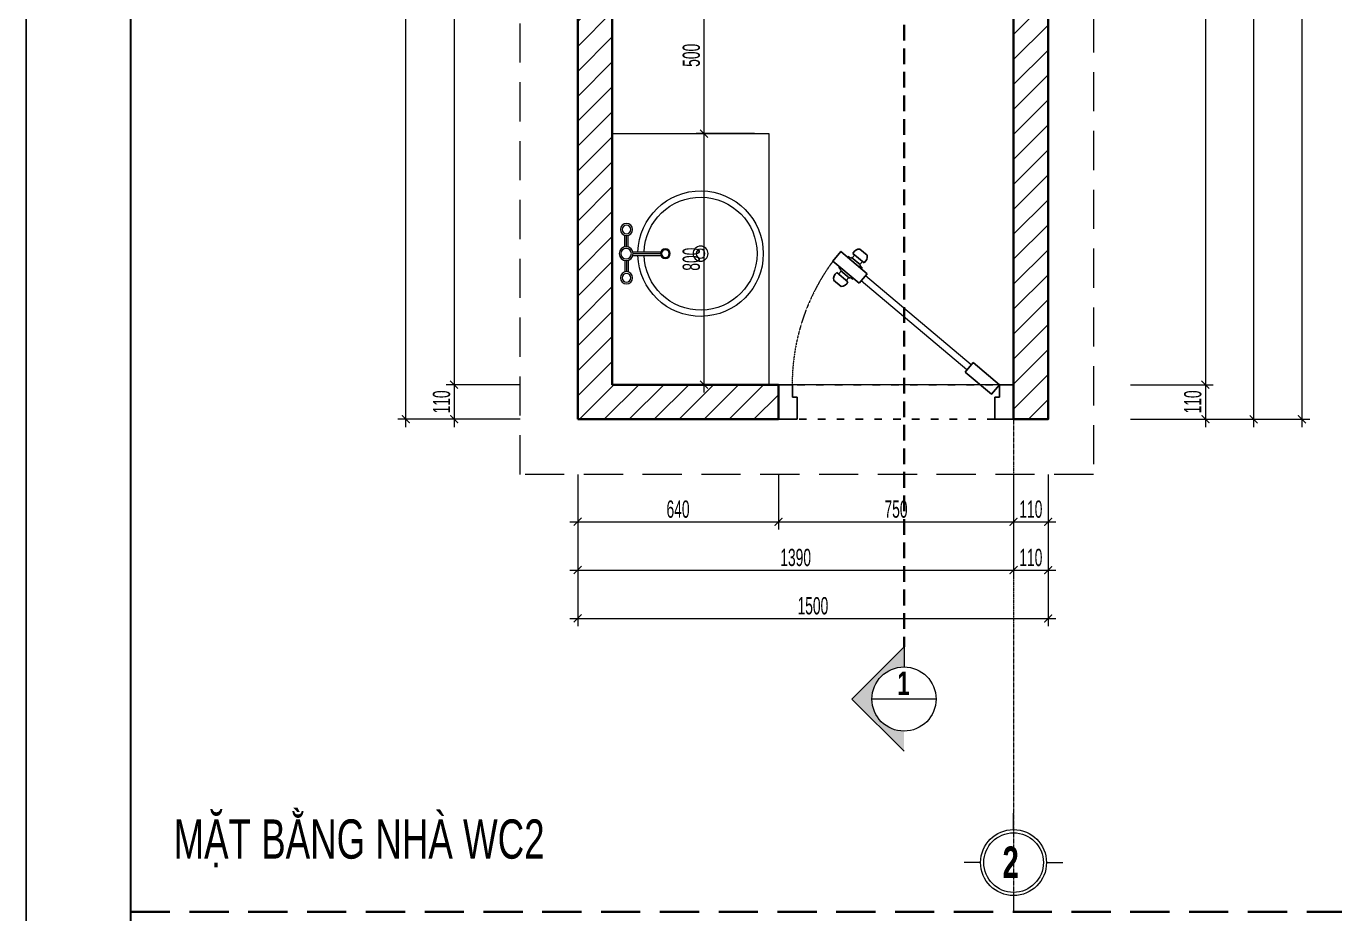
# Model space of a CAD drawing. Header units: millimetres. Extents: x 1336014 to 2939047, y -333549 to -60566.
# Drawn here: x 1385059 to 1389232, y -205008 to -202179 of the extents above; entities that cross this region are included whole.
import ezdxf
from ezdxf.enums import TextEntityAlignment as Align

# ---------------------------------------------------------------- set-up
doc = ezdxf.new("R2010")
doc.units = ezdxf.units.MM
doc.header["$MEASUREMENT"] = 0
for name, pattern in [('$1$HIDDEN', [0.375, 0.25, -0.125]), ('ACAD_ISO03W100', [30, 12, -18]), ('CENTER2', [1.125, 0.75, -0.125, 0.125, -0.125]), ('HIDDEN', [0.375, 0.25, -0.125])]:
    doc.linetypes.add(name, pattern=pattern)
for name, color, linetype, lineweight in [('01.Cut', 255, 'Continuous', 35), ('02.Thay', 145, 'Continuous', 15), ('03.Manh', 251, 'Continuous', 13), ('04.Khuat', 250, 'HIDDEN', 18), ('05.Text', 253, 'Continuous', 18), ('07.noithat', 45, 'Continuous', 9), ('08.Dim', 156, 'Continuous', 15), ('09.Hatch', 250, 'Continuous', 5), ('10.truc', 250, 'CENTER2', 20), ('11.Khung bo', 32, 'Continuous', 50), ('12.Khung', 36, 'Continuous', 25), ('12.Kinh', 158, 'Continuous', 9), ('CCA - TUONG', 7, 'Continuous', 35)]:
    doc.layers.add(name, color=color, linetype=linetype, lineweight=lineweight)
doc.layers.add('NET VUA', color=143, linetype='Continuous')
doc.layers.add('truc1', color=250, linetype='ACAD_ISO03W100')
doc.layers.add('Tpl_Bound', color=1, linetype='Continuous', plot=False)
doc.styles.add('AVANTHB', font='')
doc.styles.add('TT5_Ghi chu 1', font='', dxfattribs={"width": 0.7, "height": 240})
doc.styles.add('TT5_Text Dim', font='hoatbif.shx', dxfattribs={"width": 0.6})
doc.styles.get('AVANTHB').set_extended_font_data('.VnAvantH', bold=True)
doc.styles.get('TT5_Ghi chu 1').set_extended_font_data('.VnBlackH')
doc.dimstyles.new('TT5_Dim 1-25', dxfattribs={"dimscale": 25, "dimtxt": 2.2, "dimasz": 1, "dimexe": 1, "dimexo": 0, "dimgap": 0.5, "dimtad": 1, "dimdec": 0, "dimzin": 0, "dimdsep": 46, "dimtxsty": 'TT5_Text Dim', "dimblk": 'ARCHTICK', "dimcen": 0, "dimdle": 1, "dimclrd": 256, "dimclre": 256, "dimclrt": 1, "dimadec": 0, "dimazin": 0, "dimtfac": 0.015, "dimtdec": 0, "dimtix": 1, "dimtmove": 2, "dimatfit": 3, "dimldrblk": 'DOT', "dimfxl": 1, "dimtolj": 1, "dimtzin": 0, "dimlwd": -1, "dimlwe": -1, "dimarcsym": 1})

# ---------------------------------------------------------------- blocks, each defined once
blk = doc.blocks.new('navabo')
at = {"layer": '03.Manh'}
for p, q in [((-21.8, 241.7), (-58.3, 241.7)), ((-21.1, 230.7), (-58.2, 230.7)), ((-22.2, 236.1), (-57.4, 236.1)), ((-5.4, 216), (-5.4, 126.6)), ((0, 215.3), (0, 127.6)), ((5.4, 216), (5.4, 126.6)), ((21.1, 230.7), (58.2, 230.7)), ((21.8, 241.7), (58.3, 241.7)), ((22.2, 236.1), (57.4, 236.1))]:
    blk.add_line(p, q, dxfattribs=at)
for centre, radius in [((-76.8, 236.1), 19.4), ((0, 237.5), 22.2), ((0, 237.5), 16.8), ((76.8, 236.1), 19.4), ((-76.8, 236.1), 14), ((76.8, 236.1), 14), ((0, 112.2), 15.4), ((0, 112.2), 12.1), ((0, 0), 24), ((0, 0), 14)]:
    blk.add_circle(centre, radius, dxfattribs=at)
for radius in [200, 180]:
    blk.add_arc((0, 0), radius, 91.5596, 88.4404, dxfattribs=at)
blk = doc.blocks.new('dwc1')
at = {"layer": '04.Khuat'}
blk.add_arc((-110, -45), 661.1, 232.6174, 270, dxfattribs=at)
at = {"layer": '12.Kinh'}
for p, q in [((-173.6, -135.2), (-457, -472.4)), ((-157.3, -148.9), (-440.6, -486.1))]:
    blk.add_line(p, q, dxfattribs=at)
at = {"layer": 'NET VUA'}
for p, q in [((-110, 0), (0, 0)), ((0, -60), (0, 0)), ((-110, -45), (-110, 0)), ((-110, -45), (-70, -45)), ((-70, -60), (-70, -45)), ((-70, -60), (0, -60)), ((-180.8, -129.2), (-150.1, -154.9)), ((-542.4, -490.2), (-522.5, -466.6)), ((-528.1, -512.2), (-498.4, -476.9)), ((-515.7, -517.1), (-491.5, -488.2)), ((-503, -482.3), (-493.3, -490.4)), ((-491.5, -488.2), (-489.4, -489.9)), ((-489.4, -489.9), (-480.9, -483.2)), ((-480.9, -483.2), (-479.1, -484.7)), ((-463.8, -466.6), (-433.2, -492.3)), ((-523.6, -506.8), (-513.9, -514.9)), ((-513.7, -518.8), (-518.9, -528.4)), ((-518.9, -528.4), (-517.1, -529.9)), ((-515.7, -517.1), (-513.7, -518.8)), ((-474, -552.1), (-449.8, -523.3)), ((-467.1, -563.5), (-437.4, -528.2)), ((-451.8, -521.6), (-446.6, -512)), ((-449.8, -523.3), (-451.8, -521.6)), ((-441.9, -533.6), (-451.6, -525.5)), ((-446.6, -512), (-448.5, -510.5)), ((-484.6, -557.2), (-486.4, -555.7)), ((-476.1, -550.4), (-484.6, -557.2)), ((-474, -552.1), (-476.1, -550.4)), ((-462.5, -558.1), (-472.2, -550)), ((-443, -573.8), (-423.1, -550.1)), ((-110, -705), (-110, -750)), ((-110, -705), (-70, -705)), ((-70, -690), (0, -690)), ((-70, -690), (-70, -705)), ((0, -690), (0, -750)), ((-110, -750), (0, -750))]:
    blk.add_line(p, q, dxfattribs=at)
for points in [[(-180.8, -129.2), (-110, -45), (-79.4, -70.7), (-150.1, -154.9)], [(-433.2, -492.3), (-504, -576.5), (-534.6, -550.8), (-463.8, -466.6)]]:
    blk.add_lwpolyline(points, dxfattribs=at)
for centre, start, end in [((-518.4, -490.3), 179.9763, 246.0917), ((-518.4, -490.3), 33.8258, 99.9412), ((-447.1, -550.1), 359.9763, 66.0917), ((-447.1, -550.1), 213.8258, 279.9412)]:
    blk.add_arc(centre, 24, start, end, dxfattribs=at)
blk = doc.blocks.new('100')
at = {"layer": '11.Khung bo', "const_width": 26.7}
blk.add_lwpolyline([(1860913, -945240), (1860913, -916940), (1896063, -916940), (1896063, -945240)], close=True, dxfattribs=at)
blk.add_lwpolyline([(1860913, -945240), (1860913, -916940), (1896063, -916940), (1896063, -945240)], close=True, dxfattribs=at)
blk.add_lwpolyline([(1860913, -945240), (1860913, -916940), (1896063, -916940), (1896063, -945240)], close=True, dxfattribs=at)
at = {"layer": '12.Khung'}
blk.add_lwpolyline([(1901579, -945940), (1901579, -916240), (1859580, -916240), (1859580, -945940)], close=True, dxfattribs=at)
blk.add_lwpolyline([(1901579, -945940), (1901579, -916240), (1859580, -916240), (1859580, -945940)], close=True, dxfattribs=at)
blk.add_lwpolyline([(1901579, -945940), (1901579, -916240), (1859580, -916240), (1859580, -945940)], close=True, dxfattribs=at)
blk = doc.blocks.new('_ARCHTICK')
at = {"const_width": 0.15}
blk.add_lwpolyline([(-0.5, -0.5), (0.5, 0.5)], dxfattribs=at)
blk = doc.blocks.new('*D1474')
at = {"layer": '08.Dim', "transparency": 16777216}
for p, q in [((1388819.5, -200776.5), (1388819.5, -203346.5)), ((1388581.2, -200801.5), (1388844.5, -200801.5)), ((1388581.2, -203321.5), (1388844.5, -203321.5))]:
    blk.add_line(p, q, dxfattribs=at)
at = {"layer": 'Defpoints', "color": 0, "transparency": 16777216}
for p in [(1388581.2, -200801.5), (1388581.2, -203321.5), (1388819.5, -203321.5)]:
    blk.add_point(p, dxfattribs=at)
at = {"layer": '08.Dim', "transparency": 16777216, "xscale": 25, "yscale": 25, "zscale": 25}
for p, rotation in [((1388819.5, -200801.5), 90), ((1388819.5, -203321.5), 270)]:
    blk.add_blockref('_ARCHTICK', p, dxfattribs=dict(at, rotation=rotation))
at = {"layer": '08.Dim', "color": 1, "transparency": 16777216, "insert": (1388779.5, -202061.5), "char_height": 55, "attachment_point": 5, "rotation": 90, "style": 'TT5_Text Dim'}
blk.add_mtext('\\A1;2520', dxfattribs=at)
blk = doc.blocks.new('_DOT')
blk.add_line((-0.5, 0), (-1, 0))
at = {"const_width": 0.5}
blk.add_lwpolyline([(-0.25, 0, 1), (0.25, 0, 1)], format="xyb", close=True, dxfattribs=at)
blk = doc.blocks.new('*D1475')
at = {"layer": '08.Dim', "transparency": 16777216}
for p, q in [((1388819.5, -203296.5), (1388819.5, -203456.5)), ((1388581.2, -203321.5), (1388844.5, -203321.5)), ((1388581.2, -203431.5), (1388844.5, -203431.5))]:
    blk.add_line(p, q, dxfattribs=at)
at = {"layer": 'Defpoints', "color": 0, "transparency": 16777216}
for p in [(1388581.2, -203321.5), (1388581.2, -203431.5), (1388819.5, -203431.5)]:
    blk.add_point(p, dxfattribs=at)
at = {"layer": '08.Dim', "transparency": 16777216, "xscale": 25, "yscale": 25, "zscale": 25}
for p, rotation in [((1388819.5, -203321.5), 90), ((1388819.5, -203431.5), 270)]:
    blk.add_blockref('_ARCHTICK', p, dxfattribs=dict(at, rotation=rotation))
at = {"layer": '08.Dim', "color": 1, "transparency": 16777216, "insert": (1388779.5, -203376.5), "char_height": 55, "attachment_point": 5, "rotation": 90, "style": 'TT5_Text Dim'}
blk.add_mtext('\\A1;110', dxfattribs=at)
blk = doc.blocks.new('*D1476')
at = {"layer": '08.Dim', "transparency": 16777216}
for p, q in [((1388973.5, -203456.5), (1388973.5, -200666.5)), ((1388581.2, -200691.5), (1388998.5, -200691.5)), ((1388581.2, -203431.5), (1388998.5, -203431.5))]:
    blk.add_line(p, q, dxfattribs=at)
at = {"layer": 'Defpoints', "color": 0, "transparency": 16777216}
for p in [(1388581.2, -200691.5), (1388973.5, -200691.5), (1388581.2, -203431.5)]:
    blk.add_point(p, dxfattribs=at)
at = {"layer": '08.Dim', "transparency": 16777216, "xscale": 25, "yscale": 25, "zscale": 25}
for p, rotation in [((1388973.5, -200691.5), 90), ((1388973.5, -203431.5), 270)]:
    blk.add_blockref('_ARCHTICK', p, dxfattribs=dict(at, rotation=rotation))
at = {"layer": '08.Dim', "color": 1, "transparency": 16777216, "insert": (1388933.5, -202061.5), "char_height": 55, "attachment_point": 5, "rotation": 90, "style": 'TT5_Text Dim'}
blk.add_mtext('\\A1;2740', dxfattribs=at)
blk = doc.blocks.new('*D1478')
at = {"layer": '08.Dim', "transparency": 16777216}
for p, q in [((1388581.2, -200581.5), (1389152.5, -200581.5)), ((1389127.5, -200556.5), (1389127.5, -203456.5)), ((1388581.2, -203431.5), (1389152.5, -203431.5))]:
    blk.add_line(p, q, dxfattribs=at)
at = {"layer": 'Defpoints', "color": 0, "transparency": 16777216}
for p in [(1388581.2, -200581.5), (1388581.2, -203431.5), (1389127.5, -203431.5)]:
    blk.add_point(p, dxfattribs=at)
at = {"layer": '08.Dim', "transparency": 16777216, "xscale": 25, "yscale": 25, "zscale": 25}
for p, rotation in [((1389127.5, -200581.5), 90), ((1389127.5, -203431.5), 270)]:
    blk.add_blockref('_ARCHTICK', p, dxfattribs=dict(at, rotation=rotation))
at = {"layer": '08.Dim', "color": 1, "transparency": 16777216, "insert": (1389087.5, -202006.5), "char_height": 55, "attachment_point": 5, "rotation": 90, "style": 'TT5_Text Dim'}
blk.add_mtext('\\A1;2850', dxfattribs=at)
blk = doc.blocks.new('*D1481')
at = {"layer": '08.Dim', "transparency": 16777216}
for p, q in [((1387220.5, -201996.8), (1387220.5, -202546.5)), ((1387381.7, -202021.8), (1387195.5, -202021.8)), ((1387381.7, -202521.5), (1387195.5, -202521.5))]:
    blk.add_line(p, q, dxfattribs=at)
at = {"layer": 'Defpoints', "color": 0, "transparency": 16777216}
for p in [(1387381.7, -202021.8), (1387220.5, -202521.5), (1387381.7, -202521.5)]:
    blk.add_point(p, dxfattribs=at)
at = {"layer": '08.Dim', "transparency": 16777216, "xscale": 25, "yscale": 25, "zscale": 25}
for p, rotation in [((1387220.5, -202021.8), 90), ((1387220.5, -202521.5), 270)]:
    blk.add_blockref('_ARCHTICK', p, dxfattribs=dict(at, rotation=rotation))
at = {"layer": '08.Dim', "color": 1, "transparency": 16777216, "insert": (1387180.5, -202271.7), "char_height": 55, "attachment_point": 5, "rotation": 90, "style": 'TT5_Text Dim'}
blk.add_mtext('\\A1;500', dxfattribs=at)
blk = doc.blocks.new('*D1482')
at = {"layer": '08.Dim', "transparency": 16777216}
for p, q in [((1387220.5, -202496.5), (1387220.5, -203346.5)), ((1387381.7, -202521.5), (1387195.5, -202521.5)), ((1387381.7, -203321.5), (1387195.5, -203321.5))]:
    blk.add_line(p, q, dxfattribs=at)
at = {"layer": 'Defpoints', "color": 0, "transparency": 16777216}
for p in [(1387381.7, -202521.5), (1387220.5, -203321.5), (1387381.7, -203321.5)]:
    blk.add_point(p, dxfattribs=at)
at = {"layer": '08.Dim', "transparency": 16777216, "xscale": 25, "yscale": 25, "zscale": 25}
for p, rotation in [((1387220.5, -202521.5), 90), ((1387220.5, -203321.5), 270)]:
    blk.add_blockref('_ARCHTICK', p, dxfattribs=dict(at, rotation=rotation))
at = {"layer": '08.Dim', "color": 1, "transparency": 16777216, "insert": (1387180.5, -202921.5), "char_height": 55, "attachment_point": 5, "rotation": 90, "style": 'TT5_Text Dim'}
blk.add_mtext('\\A1;800', dxfattribs=at)
blk = doc.blocks.new('*D1491')
at = {"layer": '08.Dim', "transparency": 16777216}
for p, q in [((1386424, -200776.5), (1386424, -203346.5)), ((1386635, -200801.5), (1386399, -200801.5)), ((1386635, -203321.5), (1386399, -203321.5))]:
    blk.add_line(p, q, dxfattribs=at)
at = {"layer": 'Defpoints', "color": 0, "transparency": 16777216}
for p in [(1386635, -200801.5), (1386424, -203321.5), (1386635, -203321.5)]:
    blk.add_point(p, dxfattribs=at)
at = {"layer": '08.Dim', "transparency": 16777216, "xscale": 25, "yscale": 25, "zscale": 25}
for p, rotation in [((1386424, -200801.5), 90), ((1386424, -203321.5), 270)]:
    blk.add_blockref('_ARCHTICK', p, dxfattribs=dict(at, rotation=rotation))
at = {"layer": '08.Dim', "color": 1, "transparency": 16777216, "insert": (1386384, -202061.5), "char_height": 55, "attachment_point": 5, "rotation": 90, "style": 'TT5_Text Dim'}
blk.add_mtext('\\A1;2520', dxfattribs=at)
blk = doc.blocks.new('*D1492')
at = {"layer": '08.Dim', "transparency": 16777216}
for p, q in [((1386424, -203296.5), (1386424, -203456.5)), ((1386635, -203321.5), (1386399, -203321.5)), ((1386635, -203431.5), (1386399, -203431.5))]:
    blk.add_line(p, q, dxfattribs=at)
at = {"layer": 'Defpoints', "color": 0, "transparency": 16777216}
for p in [(1386635, -203321.5), (1386424, -203431.5), (1386635, -203431.5)]:
    blk.add_point(p, dxfattribs=at)
at = {"layer": '08.Dim', "transparency": 16777216, "xscale": 25, "yscale": 25, "zscale": 25}
for p, rotation in [((1386424, -203321.5), 90), ((1386424, -203431.5), 270)]:
    blk.add_blockref('_ARCHTICK', p, dxfattribs=dict(at, rotation=rotation))
at = {"layer": '08.Dim', "color": 1, "transparency": 16777216, "insert": (1386384, -203376.5), "char_height": 55, "attachment_point": 5, "rotation": 90, "style": 'TT5_Text Dim'}
blk.add_mtext('\\A1;110', dxfattribs=at)
blk = doc.blocks.new('*D1493')
at = {"layer": '08.Dim', "transparency": 16777216}
for p, q in [((1386635, -200581.5), (1386245, -200581.5)), ((1386270, -203456.5), (1386270, -200556.5)), ((1386635, -203431.5), (1386245, -203431.5))]:
    blk.add_line(p, q, dxfattribs=at)
at = {"layer": 'Defpoints', "color": 0, "transparency": 16777216}
for p in [(1386270, -200581.5), (1386635, -200581.5), (1386635, -203431.5)]:
    blk.add_point(p, dxfattribs=at)
at = {"layer": '08.Dim', "transparency": 16777216, "xscale": 25, "yscale": 25, "zscale": 25}
for p, rotation in [((1386270, -200581.5), 90), ((1386270, -203431.5), 270)]:
    blk.add_blockref('_ARCHTICK', p, dxfattribs=dict(at, rotation=rotation))
at = {"layer": '08.Dim', "color": 1, "transparency": 16777216, "insert": (1386230, -202006.5), "char_height": 55, "attachment_point": 5, "rotation": 90, "style": 'TT5_Text Dim'}
blk.add_mtext('\\A1;2850', dxfattribs=at)
blk = doc.blocks.new('*D1494')
at = {"layer": '08.Dim', "transparency": 16777216}
for p, q in [((1386818, -203607.5), (1386818, -203783.5)), ((1387458, -203607.5), (1387458, -203783.5)), ((1386793, -203758.5), (1387483, -203758.5))]:
    blk.add_line(p, q, dxfattribs=at)
at = {"layer": 'Defpoints', "color": 0, "transparency": 16777216}
for p in [(1386818, -203607.5), (1387458, -203607.5), (1387458, -203758.5)]:
    blk.add_point(p, dxfattribs=at)
at = {"layer": '08.Dim', "transparency": 16777216, "xscale": 25, "yscale": 25, "zscale": 25, "rotation": 180}
blk.add_blockref('_ARCHTICK', (1386818, -203758.5), dxfattribs=at)
at = {"layer": '08.Dim', "transparency": 16777216, "xscale": 25, "yscale": 25, "zscale": 25}
blk.add_blockref('_ARCHTICK', (1387458, -203758.5), dxfattribs=at)
at = {"layer": '08.Dim', "color": 1, "transparency": 16777216, "insert": (1387138, -203718.5), "char_height": 55, "attachment_point": 5, "style": 'TT5_Text Dim'}
blk.add_mtext('\\A1;640', dxfattribs=at)
blk = doc.blocks.new('*D1495')
at = {"layer": '08.Dim', "transparency": 16777216}
for p, q in [((1387458, -203607.5), (1387458, -203783.5)), ((1388208, -203607.5), (1388208, -203783.5)), ((1387433, -203758.5), (1388233, -203758.5))]:
    blk.add_line(p, q, dxfattribs=at)
at = {"layer": 'Defpoints', "color": 0, "transparency": 16777216}
for p in [(1387458, -203607.5), (1388208, -203607.5), (1388208, -203758.5)]:
    blk.add_point(p, dxfattribs=at)
at = {"layer": '08.Dim', "transparency": 16777216, "xscale": 25, "yscale": 25, "zscale": 25, "rotation": 180}
blk.add_blockref('_ARCHTICK', (1387458, -203758.5), dxfattribs=at)
at = {"layer": '08.Dim', "transparency": 16777216, "xscale": 25, "yscale": 25, "zscale": 25}
blk.add_blockref('_ARCHTICK', (1388208, -203758.5), dxfattribs=at)
at = {"layer": '08.Dim', "color": 1, "transparency": 16777216, "insert": (1387833, -203718.5), "char_height": 55, "attachment_point": 5, "style": 'TT5_Text Dim'}
blk.add_mtext('\\A1;750', dxfattribs=at)
blk = doc.blocks.new('*D1496')
at = {"layer": '08.Dim', "transparency": 16777216}
for p, q in [((1388208, -203607.5), (1388208, -203783.5)), ((1388318, -203607.5), (1388318, -203783.5)), ((1388183, -203758.5), (1388343, -203758.5))]:
    blk.add_line(p, q, dxfattribs=at)
at = {"layer": 'Defpoints', "color": 0, "transparency": 16777216}
for p in [(1388208, -203607.5), (1388318, -203607.5), (1388318, -203758.5)]:
    blk.add_point(p, dxfattribs=at)
at = {"layer": '08.Dim', "transparency": 16777216, "xscale": 25, "yscale": 25, "zscale": 25, "rotation": 180}
blk.add_blockref('_ARCHTICK', (1388208, -203758.5), dxfattribs=at)
at = {"layer": '08.Dim', "transparency": 16777216, "xscale": 25, "yscale": 25, "zscale": 25}
blk.add_blockref('_ARCHTICK', (1388318, -203758.5), dxfattribs=at)
at = {"layer": '08.Dim', "color": 1, "transparency": 16777216, "insert": (1388263, -203718.5), "char_height": 55, "attachment_point": 5, "style": 'TT5_Text Dim'}
blk.add_mtext('\\A1;110', dxfattribs=at)
blk = doc.blocks.new('*D1497')
at = {"layer": '08.Dim', "transparency": 16777216}
for p, q in [((1386818, -203607.5), (1386818, -203937.5)), ((1388208, -203607.5), (1388208, -203937.5)), ((1386793, -203912.5), (1388233, -203912.5))]:
    blk.add_line(p, q, dxfattribs=at)
at = {"layer": 'Defpoints', "color": 0, "transparency": 16777216}
for p in [(1386818, -203607.5), (1388208, -203607.5), (1388208, -203912.5)]:
    blk.add_point(p, dxfattribs=at)
at = {"layer": '08.Dim', "transparency": 16777216, "xscale": 25, "yscale": 25, "zscale": 25, "rotation": 180}
blk.add_blockref('_ARCHTICK', (1386818, -203912.5), dxfattribs=at)
at = {"layer": '08.Dim', "transparency": 16777216, "xscale": 25, "yscale": 25, "zscale": 25}
blk.add_blockref('_ARCHTICK', (1388208, -203912.5), dxfattribs=at)
at = {"layer": '08.Dim', "color": 1, "transparency": 16777216, "insert": (1387513, -203872.5), "char_height": 55, "attachment_point": 5, "style": 'TT5_Text Dim'}
blk.add_mtext('\\A1;1390', dxfattribs=at)
blk = doc.blocks.new('*D1498')
at = {"layer": '08.Dim', "transparency": 16777216}
for p, q in [((1388208, -203607.5), (1388208, -203937.5)), ((1388318, -203607.5), (1388318, -203937.5)), ((1388183, -203912.5), (1388343, -203912.5))]:
    blk.add_line(p, q, dxfattribs=at)
at = {"layer": 'Defpoints', "color": 0, "transparency": 16777216}
for p in [(1388208, -203607.5), (1388318, -203607.5), (1388318, -203912.5)]:
    blk.add_point(p, dxfattribs=at)
at = {"layer": '08.Dim', "transparency": 16777216, "xscale": 25, "yscale": 25, "zscale": 25, "rotation": 180}
blk.add_blockref('_ARCHTICK', (1388208, -203912.5), dxfattribs=at)
at = {"layer": '08.Dim', "transparency": 16777216, "xscale": 25, "yscale": 25, "zscale": 25}
blk.add_blockref('_ARCHTICK', (1388318, -203912.5), dxfattribs=at)
at = {"layer": '08.Dim', "color": 1, "transparency": 16777216, "insert": (1388263, -203872.5), "char_height": 55, "attachment_point": 5, "style": 'TT5_Text Dim'}
blk.add_mtext('\\A1;110', dxfattribs=at)
blk = doc.blocks.new('*D1499')
at = {"layer": '08.Dim', "transparency": 16777216}
for p, q in [((1386818, -203607.5), (1386818, -204091.5)), ((1388318, -203607.5), (1388318, -204091.5)), ((1386793, -204066.5), (1388343, -204066.5))]:
    blk.add_line(p, q, dxfattribs=at)
at = {"layer": 'Defpoints', "color": 0, "transparency": 16777216}
for p in [(1386818, -203607.5), (1388318, -203607.5), (1388318, -204066.5)]:
    blk.add_point(p, dxfattribs=at)
at = {"layer": '08.Dim', "transparency": 16777216, "xscale": 25, "yscale": 25, "zscale": 25, "rotation": 180}
blk.add_blockref('_ARCHTICK', (1386818, -204066.5), dxfattribs=at)
at = {"layer": '08.Dim', "transparency": 16777216, "xscale": 25, "yscale": 25, "zscale": 25}
blk.add_blockref('_ARCHTICK', (1388318, -204066.5), dxfattribs=at)
at = {"layer": '08.Dim', "color": 1, "transparency": 16777216, "insert": (1387568, -204026.5), "char_height": 55, "attachment_point": 5, "style": 'TT5_Text Dim'}
blk.add_mtext('\\A1;1500', dxfattribs=at)
blk = doc.blocks.new('DANHTRUC')
for p, q in [((980383, -947347), (980383, -947137)), ((979963, -947767), (979753, -947767)), ((980803, -947767), (981013, -947767)), ((980383, -948187), (980383, -948397))]:
    blk.add_line(p, q)
for radius in [420, 380]:
    blk.add_circle((980383, -947767), radius)

msp = doc.modelspace()

# ---------------------------------------------------------------- hatches: boundary and pattern name
at = {"layer": '09.Hatch', "ltscale": 50}
h = msp.add_hatch(dxfattribs=at)
h.set_pattern_fill('TUONGXAY', color=256, scale=450, style=0)
h.set_pattern_definition([(45, (842670.97, -180077.563), (-39.7747564, 39.7747564), [])])
h.paths.add_polyline_path([(1386635, -200581.5), (1386635, -200801.5), (1386818, -200801.5), (1386818, -203431.5), (1387458, -203431.5), (1387458, -203321.5), (1386928, -203321.5), (1386928, -200801.5), (1388208, -200801.5), (1388208, -203431.5), (1388318, -203431.5), (1388318, -200801.5), (1388462.5, -200801.5), (1388462.5, -200581.5)])
at = {"layer": '09.Hatch'}
msp.add_hatch(color=256, dxfattribs=at).paths.add_polyline_path([(1387858.5, -204221.1), (1387858.5, -204157.1), (1387692.1, -204323.4), (1387858.5, -204489.7), (1387858.5, -204425.7, -0.414214), (1387756.2, -204323.4, -0.414214)])

# ---------------------------------------------------------------- linework, layer by layer
at = {"layer": '01.Cut'}
for points in [[(1386818, -203431.5), (1386818, -200801.5)], [(1386928, -200801.5), (1386928, -203321.5), (1387458, -203321.5)], [(1388318, -200801.5), (1388318, -203431.5), (1388208, -203431.5), (1388208, -200801.5)], [(1387458, -203321.5), (1387458, -203431.5)], [(1387458, -203431.5), (1386818, -203431.5)]]:
    msp.add_lwpolyline(points, dxfattribs=at)
at = {"layer": '02.Thay'}
for p, q in [((1388208, -203321.5), (1388208, -200801.5)), ((1388318, -203431.5), (1388318, -200801.5)), ((1387692.1, -204323.4), (1387858.5, -204157.1)), ((1387858.5, -204157.1), (1387858.5, -204221.1)), ((1387858.5, -204157.1), (1387858.5, -204221.1)), ((1387692.1, -204323.4), (1387858.5, -204489.7)), ((1387960.7, -204323.4), (1387756.2, -204323.4)), ((1387960.7, -204323.4), (1387756.2, -204323.4))]:
    msp.add_line(p, q, dxfattribs=at)
for points in [[(1387458, -203321.5), (1387458, -203431.5)], [(1388208, -203431.5), (1388318, -203431.5)]]:
    msp.add_lwpolyline(points, dxfattribs=at)
msp.add_circle((1387858.5, -204323.4), 102.3, dxfattribs=at)
msp.add_circle((1387858.5, -204323.4), 102.3, dxfattribs=at)
at = {"layer": '05.Text', "color": 6, "linetype": '$1$HIDDEN', "ltscale": 500}
msp.add_lwpolyline([(1386635, -200262.7), (1388462.5, -200262.7), (1388462.5, -203607.5), (1386635, -203607.5)], close=True, dxfattribs=at)
at = {"layer": '07.noithat'}
msp.add_lwpolyline([(1387428, -202521.5), (1387428, -203321.5), (1386928, -203321.5), (1386928, -202521.5)], close=True, dxfattribs=at)
at = {"layer": '08.Dim'}
msp.add_lwpolyline([(1386928, -200801.5), (1388208, -200801.5), (1388208, -203321.5), (1386928, -203321.5)], close=True, dxfattribs=at)
at = {"layer": '10.truc'}
msp.add_line((1388208, -199222.5), (1388208, -205002), dxfattribs=at)
at = {"layer": 'CCA - TUONG', "color": 1, "linetype": 'HIDDEN', "ltscale": 200}
msp.add_line((1387858.5, -199549.8), (1387858.5, -204157.1), dxfattribs=at)
at = {"layer": 'CCA - TUONG', "color": 6, "linetype": 'HIDDEN', "ltscale": 500}
msp.add_line((1385392.7, -205002), (1394180.1, -205002), dxfattribs=at)
at = {"layer": 'Tpl_Bound', "color": 1}
for points in [[(1371199.5, -208848.4), (1371199.5, -199047.5), (1385059.4, -199047.5), (1385059.4, -208848.4)], [(1385059.4, -206472.4), (1385059.4, -199047.5), (1395559.3, -199047.5), (1395559.3, -206472.4)]]:
    msp.add_lwpolyline(points, close=True, dxfattribs=at)
at = {"layer": 'truc1', "ltscale": 2}
msp.add_lwpolyline([(1387458, -203321.5), (1388208, -203321.5), (1388208, -203431.5), (1387458, -203431.5)], close=True, dxfattribs=at)

# ---------------------------------------------------------------- block references
at = {"xscale": -1, "rotation": 90.00000000000009}
msp.add_blockref('navabo', (1387209.9, -202903.9), dxfattribs=at)
at = {"layer": '01.Cut', "rotation": 270}
msp.add_blockref('dwc1', (1388208, -203431.5), dxfattribs=at)
at = {"layer": '05.Text', "xscale": 0.25, "yscale": 0.25, "zscale": 0.25}
for name, p in [('100', (920164.5, 30012.5)), ('DANHTRUC', (1143112.1, 32097.1))]:
    msp.add_blockref(name, p, dxfattribs=at)

# ---------------------------------------------------------------- texts
at = {"layer": '05.Text', "style": 'AVANTHB', "width": 0.7}
msp.add_text('1', height=75, dxfattribs=at).set_placement((1387857.1, -204273.3), align=Align.MIDDLE_CENTER)
at = {"layer": '05.Text', "width": 0.7}
for s, height, style, p in [('MÆT B»NG NHµ WC2', 125, 'TT5_Ghi chu 1', (1385529.3, -204832.1)), ('2', 100, 'AVANTHB', (1388172.6, -204893.4))]:
    msp.add_text(s, height=height, dxfattribs=dict(at, style=style)).set_placement(p)

# ---------------------------------------------------------------- dimensions: what is measured, and where the dimension line sits
at = {"layer": '08.Dim'}
for base, p1, p2, picture, middle in [((1386270, -200581.5), (1386635, -203431.5), (1386635, -200581.5), '*D1493', (1386230, -202006.5)), ((1389127.5, -203431.5), (1388581.2, -200581.5), (1388581.2, -203431.5), '*D1478', (1389087.5, -202006.5)), ((1388973.5, -200691.5), (1388581.2, -203431.5), (1388581.2, -200691.5), '*D1476', (1388933.5, -202061.5)), ((1386424, -203321.5), (1386635, -200801.5), (1386635, -203321.5), '*D1491', (1386384, -202061.5)), ((1388819.5, -203321.5), (1388581.2, -200801.5), (1388581.2, -203321.5), '*D1474', (1388779.5, -202061.5)), ((1387220.5, -202521.5), (1387381.7, -202021.8), (1387381.7, -202521.5), '*D1481', (1387180.5, -202271.7)), ((1387220.5, -203321.5), (1387381.7, -202521.5), (1387381.7, -203321.5), '*D1482', (1387180.5, -202921.5)), ((1386424, -203431.5), (1386635, -203321.5), (1386635, -203431.5), '*D1492', (1386384, -203376.5)), ((1388819.5, -203431.5), (1388581.2, -203321.5), (1388581.2, -203431.5), '*D1475', (1388779.5, -203376.5))]:
    dim = msp.add_linear_dim(base=base, p1=p1, p2=p2, angle=90, dimstyle='TT5_Dim 1-25', dxfattribs=at)
    dim.commit()
    dim.dimension.update_dxf_attribs({"geometry": picture, "text_midpoint": middle})
for base, p1, p2, picture, middle in [((1387458, -203758.5), (1386818, -203607.5), (1387458, -203607.5), '*D1494', (1387138, -203718.5)), ((1388208, -203912.5), (1386818, -203607.5), (1388208, -203607.5), '*D1497', (1387513, -203872.5)), ((1388318, -204066.5), (1386818, -203607.5), (1388318, -203607.5), '*D1499', (1387568, -204026.5)), ((1388208, -203758.5), (1387458, -203607.5), (1388208, -203607.5), '*D1495', (1387833, -203718.5)), ((1388318, -203758.5), (1388208, -203607.5), (1388318, -203607.5), '*D1496', (1388263, -203718.5)), ((1388318, -203912.5), (1388208, -203607.5), (1388318, -203607.5), '*D1498', (1388263, -203872.5))]:
    dim = msp.add_linear_dim(base=base, p1=p1, p2=p2, dimstyle='TT5_Dim 1-25', dxfattribs=at)
    dim.commit()
    dim.dimension.update_dxf_attribs({"geometry": picture, "text_midpoint": middle})

doc.saveas('drawing.dxf')
